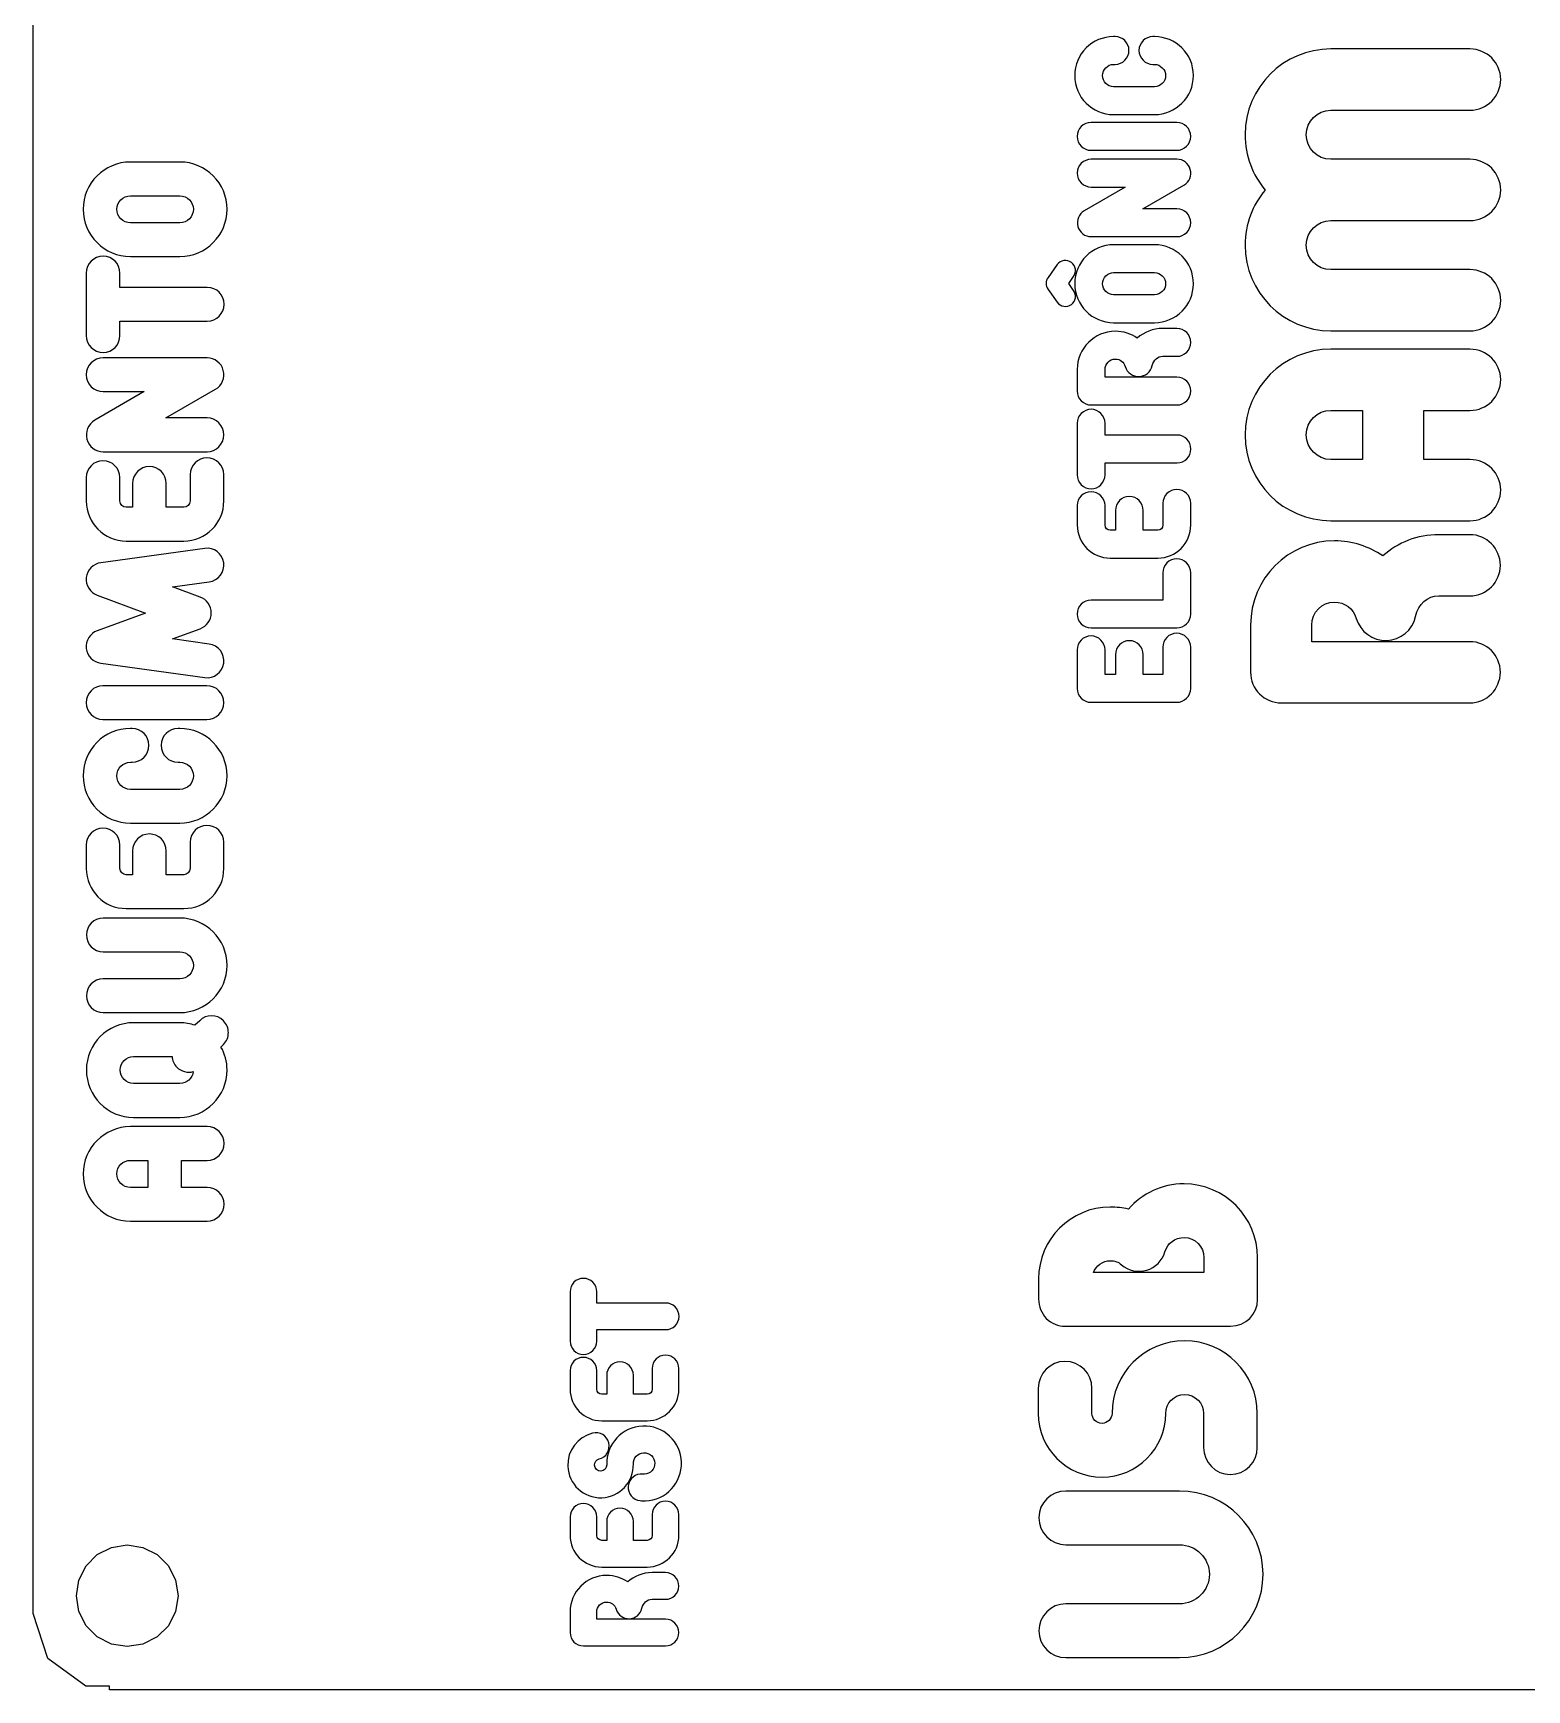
# Model space of a CAD drawing. Extents: x 0 to 215, y 0 to 110.
# Drawn here: x 0.1 to 58.9, y 3.2 to 68.3 of the extents above; entities that cross this region are included whole.
import ezdxf

# ---------------------------------------------------------------- set-up
doc = ezdxf.new("R2010")
doc.units = 0
doc.layers.get('0').update_dxf_attribs({"linetype": 'CONTINUOUS'})

msp = doc.modelspace()

# ---------------------------------------------------------------- linework, layer by layer
at = {"color": 7}
for points in [[(0.141111, 6.187426), (0.141111, 104.18743)], [(42.690186, 68.208488), (42.637507, 68.208488)], [(44.241331, 68.208488), (44.182795, 68.208488)], [(42.637507, 67.113904), (42.690186, 67.113904)], [(44.182795, 67.113904), (44.241331, 67.113904)], [(56.648415, 67.721003), (51.176829, 67.721003)], [(44.241331, 66.235899), (42.637507, 66.235899)], [(51.176829, 65.313506), (56.648415, 65.313506)], [(45.119335, 64.830542), (45.119335, 64.830542), (41.74779, 64.830542), (41.74779, 64.830542)], [(42.637507, 65.14132), (44.241331, 65.14132)], [(5.91099, 63.275264), (3.967161, 63.275264)], [(41.74779, 63.73596), (45.119335, 63.73596), (45.119335, 63.73596)], [(45.125188, 63.384303), (41.753646, 63.384303)], [(56.648415, 63.382358), (51.176829, 63.382358)], [(3.967161, 61.948636), (5.91099, 61.948636)], [(41.753646, 62.289718), (43.088216, 62.289718), (41.478536, 61.359031)], [(45.125188, 61.435127), (43.790619, 61.435127), (45.400299, 62.365814)], [(5.91099, 60.884494), (3.967161, 60.884494)], [(51.176829, 60.974859), (56.648415, 60.974859)], [(41.753646, 60.340545), (45.125188, 60.340545)], [(44.241331, 60.022907), (42.637507, 60.022907)], [(3.967161, 59.557866), (5.91099, 59.557866)], [(2.229065, 58.90652), (2.229065, 56.451904)], [(6.989321, 58.346075), (3.555693, 58.346075), (3.555693, 58.90652)], [(40.419076, 59.238557), (40.05617, 58.735166)], [(41.062947, 58.225921), (40.869785, 58.501029), (41.062947, 58.770286)], [(42.637507, 58.928327), (44.241331, 58.928327)], [(56.648415, 59.043708), (51.176829, 59.043708)], [(40.05617, 58.266897), (40.419076, 57.763506)], [(44.241331, 58.050317), (42.637507, 58.050317)], [(3.555693, 56.451904), (3.555693, 57.019444), (6.989321, 57.019444)], [(42.637507, 56.955738), (44.241331, 56.955738)], [(45.125188, 56.729836), (44.56912, 56.729836)], [(51.176829, 56.636209), (56.648415, 56.636209)], [(6.982226, 55.571661), (2.895925, 55.571661)], [(44.56912, 55.635251), (45.125188, 55.635251)], [(56.648415, 55.914242), (51.176829, 55.914242)], [(41.203428, 55.114303), (41.203428, 54.271418)], [(45.125188, 54.815785), (42.298008, 54.815785), (42.298008, 55.114303)], [(2.895925, 54.24503), (4.513419, 54.24503), (2.562493, 53.117042)], [(6.982226, 53.209266), (5.364731, 53.209266), (7.315657, 54.337258)], [(41.753646, 53.7212), (45.125188, 53.7212)], [(51.176829, 53.506743), (52.425637, 53.506743), (52.425637, 51.575595)], [(56.648415, 51.575595), (54.833136, 51.575595), (54.833136, 53.506743), (56.648415, 53.506743)], [(41.203428, 53.000046), (41.203428, 50.97478)], [(45.131045, 52.537631), (42.298008, 52.537631), (42.298008, 53.000046)], [(2.895925, 51.882638), (6.982226, 51.882638)], [(52.425637, 51.575595), (51.176829, 51.575595)], [(2.229065, 50.866494), (2.229065, 49.94424)], [(3.555693, 49.94424), (3.555693, 50.866494)], [(6.315363, 50.980004), (6.315363, 49.94424)], [(7.641994, 49.94424), (7.641994, 50.980004)], [(42.298008, 50.97478), (42.298008, 51.443049), (45.131045, 51.443049)], [(4.052291, 50.632383), (4.052291, 49.695941), (3.803992, 49.695941)], [(6.067064, 49.695941), (5.378922, 49.695941), (5.378922, 50.632383)], [(41.203428, 49.761758), (41.203428, 49.000819)], [(42.298008, 49.000819), (42.298008, 49.761758)], [(42.707746, 49.568597), (42.707746, 48.795951), (42.502876, 48.795951)], [(44.370106, 48.795951), (43.802328, 48.795951), (43.802328, 49.568597)], [(44.574974, 49.855414), (44.574974, 49.000819)], [(45.669556, 49.000819), (45.669556, 49.855414)], [(51.176829, 49.168095), (56.648415, 49.168095)], [(3.803992, 48.36931), (6.067064, 48.36931)], [(56.648415, 48.619732), (55.425354, 48.619732)], [(6.889999, 48.078113), (2.8037, 47.517668)], [(42.502876, 47.701369), (44.370106, 47.701369)], [(44.574974, 47.118318), (44.574974, 46.047152), (41.74779, 46.047152)], [(45.669556, 45.496932), (45.669556, 47.118318)], [(6.712645, 46.16266), (5.620126, 46.567034), (7.067356, 46.765673)], [(2.661813, 46.240697), (4.555984, 45.538365), (2.661813, 44.843127)], [(55.425354, 46.212232), (56.648415, 46.212232)], [(48.02262, 45.066418), (48.02262, 43.212515)], [(56.648415, 44.409826), (50.430117, 44.409826), (50.430117, 45.066418)], [(7.067356, 44.318151), (5.620126, 44.516791), (6.712645, 44.921164)], [(41.74779, 44.95257), (45.119335, 44.95257)], [(41.203428, 44.092125), (41.203428, 42.576098)], [(42.707746, 43.898961), (42.707746, 43.126316), (42.298008, 43.126316), (42.298008, 44.092125)], [(44.574974, 44.197484), (44.574974, 43.126316), (43.802328, 43.126316), (43.802328, 43.898961)], [(45.669556, 42.576098), (45.669556, 44.197484)], [(2.8037, 43.566156), (6.889999, 42.998616)], [(6.975131, 42.678708), (6.975131, 42.678708), (2.88883, 42.678708), (2.88883, 42.678708)], [(41.74779, 42.025883), (45.119335, 42.025883)], [(49.232806, 42.002329), (56.648415, 42.002329)], [(2.88883, 41.352081), (6.975131, 41.352081), (6.975131, 41.352081)], [(4.031009, 40.994815), (3.967161, 40.994815)], [(5.91099, 40.994815), (5.840047, 40.994815)], [(3.967161, 39.668188), (4.031009, 39.668188)], [(5.840047, 39.668188), (5.91099, 39.668188)], [(5.91099, 38.604046), (3.967161, 38.604046)], [(3.967161, 37.277418), (5.91099, 37.277418)], [(6.315363, 36.528197), (6.315363, 35.492433)], [(7.641994, 35.492433), (7.641994, 36.528197)], [(2.229065, 36.414687), (2.229065, 35.492433)], [(3.555693, 35.492433), (3.555693, 36.414687)], [(4.052291, 36.180578), (4.052291, 35.244134), (3.803992, 35.244134)], [(6.067064, 35.244134), (5.378922, 35.244134), (5.378922, 36.180578)], [(3.803992, 33.917503), (6.067064, 33.917503)], [(5.91099, 33.540954), (2.895925, 33.540954), (2.895925, 33.540954)], [(2.895925, 32.214326), (2.895925, 32.214326), (5.91099, 32.214326)], [(5.91099, 31.150185), (2.895925, 31.150185), (2.895925, 31.150185)], [(2.895925, 29.823557), (5.91099, 29.823557)], [(5.91099, 29.425056), (4.094858, 29.425056)], [(6.691359, 29.503093), (6.50691, 29.325737)], [(4.094858, 28.098428), (5.605936, 28.098428)], [(7.528484, 28.467329), (7.627804, 28.566649)], [(5.91099, 27.034287), (4.094858, 27.034287)], [(4.094858, 25.700564), (5.91099, 25.700564)], [(6.982226, 25.338202), (3.967161, 25.338202)], [(3.967161, 24.011574), (4.655304, 24.011574), (4.655304, 22.947432)], [(6.982226, 22.947432), (5.981935, 22.947432), (5.981935, 24.011574), (6.982226, 24.011574)], [(4.655304, 22.947432), (3.967161, 22.947432)], [(3.967161, 21.620805), (6.982226, 21.620805)], [(46.186606, 20.187691), (46.186606, 19.600669), (41.840384, 19.600669)], [(48.297629, 18.539514), (48.297629, 20.187691)], [(39.684206, 19.352314), (39.684206, 18.550803)], [(21.258598, 18.845098), (21.258598, 16.904928)], [(25.021184, 18.402122), (22.307194, 18.402122), (22.307194, 18.845098)], [(22.307194, 16.904928), (22.307194, 17.353548), (25.021184, 17.353548)], [(40.734073, 17.489636), (47.236473, 17.489636)], [(21.258598, 15.742878), (21.258598, 15.013926)], [(22.307194, 15.013926), (22.307194, 15.742878)], [(24.488462, 15.832596), (24.488462, 15.013926)], [(25.537058, 15.013926), (25.537058, 15.832596)], [(22.699709, 15.557853), (22.699709, 14.817669), (22.503424, 14.817669)], [(24.292204, 14.817669), (23.748278, 14.817669), (23.748278, 15.557853)], [(39.672915, 15.04418), (39.672915, 14.062047)], [(41.78394, 14.062047), (41.78394, 15.04418), (41.78394, 15.04418)], [(22.503424, 13.769072), (24.292204, 13.769072)], [(46.175318, 14.062047), (46.175318, 12.718669), (46.175318, 12.718669)], [(48.28634, 12.718669), (48.28634, 12.718669), (48.28634, 14.062047)], [(22.14455, 13.282944), (22.14455, 13.282944)], [(22.396885, 12.267988), (22.396885, 12.267988)], [(24.124, 11.673657), (24.124, 11.673657)], [(45.227048, 11.005919), (40.756648, 11.005919)], [(21.258598, 9.993136), (21.258598, 9.264156)], [(22.307194, 9.264156), (22.307194, 9.993136)], [(22.699709, 9.808083), (22.699709, 9.067899), (22.503424, 9.067899)], [(24.292204, 9.067899), (23.748278, 9.067899), (23.748278, 9.808083)], [(24.488462, 10.082855), (24.488462, 9.264156)], [(25.537058, 9.264156), (25.537058, 10.082855)], [(2.223111, 8.063442), (2.665111, 8.50543)], [(2.665111, 8.50543), (3.223111, 8.78943)], [(3.223111, 8.78943), (3.841111, 8.887418)], [(3.841111, 8.887418), (4.459111, 8.78943)], [(4.459111, 8.78943), (5.017111, 8.50543)], [(5.017111, 8.50543), (5.459111, 8.063442)], [(40.756648, 8.894897), (45.227048, 8.894897)], [(1.939111, 7.505432), (2.223111, 8.063442)], [(5.459111, 8.063442), (5.743111, 7.505432)], [(22.503424, 8.01933), (24.292204, 8.01933)], [(1.841111, 6.887422), (1.939111, 7.505432)], [(5.743111, 7.505432), (5.841111, 6.887422)], [(25.01554, 7.797306), (24.482874, 7.797306)], [(1.939111, 6.26944), (1.841111, 6.887422)], [(5.841111, 6.887422), (5.743111, 6.26944)], [(24.482874, 6.748709), (25.01554, 6.748709)], [(45.227048, 6.569385), (40.756648, 6.569385)], [(0.714111, 4.42444), (0.141111, 6.187426)], [(2.223111, 5.71143), (1.939111, 6.26944)], [(5.743111, 6.26944), (5.459111, 5.71143)], [(21.258598, 6.249656), (21.258598, 5.44219)], [(25.01554, 5.96368), (22.307194, 5.96368), (22.307194, 6.249656)], [(2.665111, 5.269442), (2.223111, 5.71143)], [(3.223111, 4.985441), (2.665111, 5.269442)], [(5.017111, 5.269442), (4.459111, 4.985441)], [(5.459111, 5.71143), (5.017111, 5.269442)], [(3.841111, 4.887426), (3.223111, 4.985441)], [(4.459111, 4.985441), (3.841111, 4.887426)], [(21.785676, 4.915083), (25.01554, 4.915083)], [(2.214111, 3.334441), (0.714111, 4.42444)], [(40.756648, 4.458363), (45.227048, 4.458363)], [(3.141111, 3.334441), (2.214111, 3.334441)], [(3.141111, 3.187432), (3.141111, 3.334441)], [(100.141111, 3.187432), (3.141111, 3.187432)]]:
    msp.add_lwpolyline(points, dxfattribs=at)
for points in [[(42.637507, 68.208488), (41.788766, 68.208488), (41.10392, 67.523639), (41.10392, 66.674901)], [(43.240404, 67.664121), (43.240404, 67.962645), (42.99456, 68.208488), (42.690186, 68.208488)], [(44.182795, 68.208488), (43.878421, 68.208488), (43.632577, 67.962645), (43.632577, 67.664121)], [(45.774915, 66.674901), (45.774915, 67.523639), (45.084213, 68.208488), (44.241331, 68.208488)], [(42.198502, 66.674901), (42.198502, 66.914892), (42.391663, 67.113904), (42.637507, 67.113904)], [(42.690186, 67.113904), (42.99456, 67.113904), (43.240404, 67.359747), (43.240404, 67.664121)], [(43.632577, 67.664121), (43.632577, 67.359747), (43.878421, 67.113904), (44.182795, 67.113904)], [(44.241331, 67.113904), (44.481318, 67.113904), (44.680336, 66.914892), (44.680336, 66.674901)], [(51.176829, 67.721003), (49.322925, 67.721003), (47.803754, 66.214707), (47.803754, 64.347931)], [(57.858601, 66.523692), (57.858601, 67.180282), (57.31788, 67.721003), (56.648415, 67.721003)], [(41.10392, 66.674901), (41.10392, 65.832019), (41.788766, 65.14132), (42.637507, 65.14132)], [(42.637507, 66.235899), (42.391663, 66.235899), (42.198502, 66.434914), (42.198502, 66.674901)], [(44.241331, 65.14132), (45.084213, 65.14132), (45.774915, 65.832019), (45.774915, 66.674901)], [(44.680336, 66.674901), (44.680336, 66.434914), (44.481318, 66.235899), (44.241331, 66.235899)], [(56.648415, 65.313506), (57.31788, 65.313506), (57.858601, 65.85423), (57.858601, 66.523692)], [(50.211253, 64.347931), (50.211253, 64.875777), (50.648983, 65.313506), (51.176829, 65.313506)], [(41.74779, 64.830542), (41.449272, 64.830542), (41.203428, 64.584699), (41.203428, 64.280322)], [(45.669556, 64.280322), (45.669556, 64.584699), (45.423712, 64.830542), (45.119335, 64.830542)], [(41.203428, 64.280322), (41.203428, 63.975951), (41.449272, 63.73596), (41.74779, 63.73596)], [(45.119335, 63.73596), (45.423712, 63.73596), (45.669556, 63.975951), (45.669556, 64.280322)], [(47.803754, 64.347931), (47.803754, 63.523978), (48.099864, 62.764388), (48.60196, 62.172173)], [(51.176829, 63.382358), (50.648983, 63.382358), (50.211253, 63.820085), (50.211253, 64.347931)], [(3.967161, 63.275264), (2.945587, 63.275264), (2.10846, 62.445234), (2.10846, 61.416565)], [(7.769691, 61.416565), (7.769691, 62.445234), (6.939658, 63.275264), (5.91099, 63.275264)], [(41.753646, 63.384303), (41.449272, 63.384303), (41.203428, 63.138459), (41.203428, 62.839936)], [(45.651996, 62.980418), (45.587604, 63.220405), (45.371032, 63.384303), (45.125188, 63.384303)], [(57.858601, 62.172173), (57.858601, 62.841635), (57.31788, 63.382358), (56.648415, 63.382358)], [(41.203428, 62.839936), (41.203428, 62.535562), (41.449272, 62.289718), (41.753646, 62.289718)], [(45.400299, 62.365814), (45.61102, 62.488733), (45.716382, 62.74043), (45.651996, 62.980418)], [(3.435091, 61.416565), (3.435091, 61.707429), (3.676295, 61.948636), (3.967161, 61.948636)], [(5.91099, 61.948636), (6.201856, 61.948636), (6.44306, 61.707429), (6.44306, 61.416565)], [(48.60196, 62.172173), (48.099864, 61.592827), (47.803754, 60.833243), (47.803754, 60.009284)], [(56.648415, 60.974859), (57.31788, 60.974859), (57.858601, 61.51558), (57.858601, 62.172173)], [(2.10846, 61.416565), (2.10846, 60.394991), (2.945587, 59.557866), (3.967161, 59.557866)], [(3.967161, 60.884494), (3.676295, 60.884494), (3.435091, 61.125701), (3.435091, 61.416565)], [(5.91099, 59.557866), (6.939658, 59.557866), (7.769691, 60.394991), (7.769691, 61.416565)], [(6.44306, 61.416565), (6.44306, 61.125701), (6.201856, 60.884494), (5.91099, 60.884494)], [(41.478536, 61.359031), (41.267815, 61.236112), (41.162455, 60.984415), (41.226842, 60.744427)], [(45.669556, 60.884909), (45.669556, 61.189286), (45.423712, 61.435127), (45.125188, 61.435127)], [(41.226842, 60.744427), (41.291231, 60.504443), (41.507805, 60.340545), (41.753646, 60.340545)], [(45.125188, 60.340545), (45.423712, 60.340545), (45.669556, 60.586386), (45.669556, 60.884909)], [(50.211253, 60.009284), (50.211253, 60.537132), (50.648983, 60.974859), (51.176829, 60.974859)], [(42.637507, 60.022907), (41.794622, 60.022907), (41.10392, 59.338063), (41.10392, 58.489322)], [(45.774915, 58.489322), (45.774915, 59.338063), (45.090069, 60.022907), (44.241331, 60.022907)], [(47.803754, 60.009284), (47.803754, 58.142511), (49.322925, 56.636209), (51.176829, 56.636209)], [(51.176829, 59.043708), (50.648983, 59.043708), (50.211253, 59.468563), (50.211253, 60.009284)], [(2.895925, 59.573383), (2.527024, 59.573383), (2.229065, 59.275424), (2.229065, 58.90652)], [(3.555693, 58.90652), (3.555693, 59.275424), (3.257734, 59.573383), (2.895925, 59.573383)], [(40.97515, 59.326359), (40.793693, 59.455129), (40.547849, 59.414156), (40.419076, 59.238557)], [(41.062947, 58.770286), (41.191722, 58.951741), (41.150749, 59.197581), (40.97515, 59.326359)], [(40.05617, 58.735166), (39.956661, 58.594684), (39.956661, 58.407379), (40.05617, 58.266897)], [(42.198502, 58.489322), (42.198502, 58.729313), (42.397516, 58.928327), (42.637507, 58.928327)], [(44.241331, 58.928327), (44.481318, 58.928327), (44.680336, 58.729313), (44.680336, 58.489322)], [(57.858601, 57.833522), (57.858601, 58.502987), (57.31788, 59.043708), (56.648415, 59.043708)], [(7.649086, 57.679212), (7.649086, 58.048113), (7.358222, 58.346075), (6.989321, 58.346075)], [(40.97515, 57.669851), (41.150749, 57.798626), (41.191722, 58.050323), (41.062947, 58.225921)], [(41.10392, 58.489322), (41.10392, 57.64644), (41.794622, 56.955738), (42.637507, 56.955738)], [(42.637507, 58.050317), (42.397516, 58.050317), (42.198502, 58.249337), (42.198502, 58.489322)], [(44.241331, 56.955738), (45.090069, 56.955738), (45.774915, 57.64644), (45.774915, 58.489322)], [(44.680336, 58.489322), (44.680336, 58.249337), (44.481318, 58.050317), (44.241331, 58.050317)], [(6.989321, 57.019444), (7.358222, 57.019444), (7.649086, 57.317406), (7.649086, 57.679212)], [(40.419076, 57.763506), (40.547849, 57.582048), (40.793693, 57.546931), (40.97515, 57.669851)], [(56.648415, 56.636209), (57.31788, 56.636209), (57.858601, 57.176935), (57.858601, 57.833522)], [(44.56912, 56.729836), (44.182795, 56.729836), (43.837445, 56.589354), (43.568191, 56.349364)], [(45.669556, 56.179618), (45.669556, 56.483992), (45.423712, 56.729836), (45.125188, 56.729836)], [(2.229065, 56.451904), (2.229065, 56.083002), (2.527024, 55.785041), (2.895925, 55.785041)], [(2.895925, 55.785041), (3.257734, 55.785041), (3.555693, 56.083002), (3.555693, 56.451904)], [(42.701893, 56.618624), (41.876568, 56.618624), (41.203428, 55.945484), (41.203428, 55.114303)], [(43.568191, 56.349364), (43.32235, 56.519115), (43.023827, 56.618624), (42.701893, 56.618624)], [(45.125188, 55.635251), (45.423712, 55.635251), (45.669556, 55.881095), (45.669556, 56.179618)], [(2.895925, 55.571661), (2.527024, 55.571661), (2.229065, 55.273699), (2.229065, 54.911893)], [(7.620709, 55.082155), (7.542674, 55.373019), (7.280185, 55.571661), (6.982226, 55.571661)], [(42.298008, 55.114303), (42.298008, 55.342587), (42.479465, 55.524039), (42.701893, 55.524039)], [(42.701893, 55.524039), (42.889201, 55.524039), (43.041389, 55.406973), (43.094069, 55.231374)], [(44.153528, 55.266494), (44.206208, 55.494775), (44.364252, 55.635251), (44.56912, 55.635251)], [(51.176829, 55.914242), (49.322925, 55.914242), (47.803754, 54.407946), (47.803754, 52.54117)], [(57.858601, 54.716931), (57.858601, 55.373521), (57.31788, 55.914242), (56.648415, 55.914242)], [(2.229065, 54.911893), (2.229065, 54.542992), (2.527024, 54.24503), (2.895925, 54.24503)], [(7.315657, 54.337258), (7.571049, 54.486237), (7.698746, 54.791291), (7.620709, 55.082155)], [(43.094069, 55.231374), (43.164308, 54.991384), (43.386739, 54.833342), (43.63843, 54.839195)], [(43.63843, 54.839195), (43.884274, 54.845066), (44.100852, 55.020653), (44.153528, 55.266494)], [(45.669556, 54.271418), (45.669556, 54.575795), (45.423712, 54.815785), (45.125188, 54.815785)], [(41.203428, 54.271418), (41.203428, 53.967044), (41.449272, 53.7212), (41.753646, 53.7212)], [(45.125188, 53.7212), (45.423712, 53.7212), (45.669556, 53.967044), (45.669556, 54.271418)], [(56.648415, 53.506743), (57.31788, 53.506743), (57.858601, 54.047466), (57.858601, 54.716931)], [(41.753646, 53.550264), (41.449272, 53.550264), (41.203428, 53.304423), (41.203428, 53.000046)], [(42.298008, 53.000046), (42.298008, 53.304423), (42.052167, 53.550264), (41.753646, 53.550264)], [(50.211253, 52.54117), (50.211253, 53.081891), (50.648983, 53.506743), (51.176829, 53.506743)], [(2.562493, 53.117042), (2.307102, 52.968062), (2.179405, 52.663008), (2.257439, 52.372144)], [(7.641994, 52.542406), (7.641994, 52.911307), (7.344032, 53.209266), (6.982226, 53.209266)], [(2.257439, 52.372144), (2.335477, 52.081278), (2.597966, 51.882638), (2.895925, 51.882638)], [(6.982226, 51.882638), (7.344032, 51.882638), (7.641994, 52.180597), (7.641994, 52.542406)], [(45.675406, 51.987416), (45.675406, 52.291787), (45.435421, 52.537631), (45.131045, 52.537631)], [(47.803754, 52.54117), (47.803754, 50.687269), (49.322925, 49.168095), (51.176829, 49.168095)], [(51.176829, 51.575595), (50.648983, 51.575595), (50.211253, 52.013324), (50.211253, 52.54117)], [(2.88883, 51.526262), (2.527024, 51.526262), (2.229065, 51.228303), (2.229065, 50.866494)], [(3.555693, 50.866494), (3.555693, 51.228303), (3.257734, 51.526262), (2.88883, 51.526262)], [(6.975131, 51.639769), (6.613325, 51.639769), (6.315363, 51.34181), (6.315363, 50.980004)], [(7.641994, 50.980004), (7.641994, 51.34181), (7.344032, 51.639769), (6.975131, 51.639769)], [(45.131045, 51.443049), (45.435421, 51.443049), (45.675406, 51.688893), (45.675406, 51.987416)], [(57.858601, 50.378284), (57.858601, 51.034871), (57.31788, 51.575595), (56.648415, 51.575595)], [(4.712059, 51.299245), (4.35025, 51.299245), (4.052291, 51.001287), (4.052291, 50.632383)], [(5.378922, 50.632383), (5.378922, 51.001287), (5.08096, 51.299245), (4.712059, 51.299245)], [(41.203428, 50.97478), (41.203428, 50.670406), (41.449272, 50.424563), (41.753646, 50.424563)], [(41.753646, 50.424563), (42.052167, 50.424563), (42.298008, 50.670406), (42.298008, 50.97478)], [(41.74779, 50.30612), (41.449272, 50.30612), (41.203428, 50.060281), (41.203428, 49.761758)], [(42.298008, 49.761758), (42.298008, 50.060281), (42.052167, 50.30612), (41.74779, 50.30612)], [(45.119335, 50.399775), (44.820817, 50.399775), (44.574974, 50.153937), (44.574974, 49.855414)], [(45.669556, 49.855414), (45.669556, 50.153937), (45.423712, 50.399775), (45.119335, 50.399775)], [(56.648415, 49.168095), (57.31788, 49.168095), (57.858601, 49.708819), (57.858601, 50.378284)], [(2.229065, 49.94424), (2.229065, 49.071646), (2.931397, 48.36931), (3.803992, 48.36931)], [(3.803992, 49.695941), (3.6692, 49.695941), (3.555693, 49.802353), (3.555693, 49.94424)], [(6.315363, 49.94424), (6.315363, 49.802353), (6.201856, 49.695941), (6.067064, 49.695941)], [(6.067064, 48.36931), (6.932563, 48.36931), (7.641994, 49.071646), (7.641994, 49.94424)], [(43.252111, 50.118814), (42.953587, 50.118814), (42.707746, 49.872973), (42.707746, 49.568597)], [(43.802328, 49.568597), (43.802328, 49.872973), (43.556487, 50.118814), (43.252111, 50.118814)], [(41.203428, 49.000819), (41.203428, 48.280856), (41.782913, 47.701369), (42.502876, 47.701369)], [(42.502876, 48.795951), (42.391663, 48.795951), (42.298008, 48.883753), (42.298008, 49.000819)], [(44.574974, 49.000819), (44.574974, 48.883753), (44.481318, 48.795951), (44.370106, 48.795951)], [(44.370106, 47.701369), (45.084213, 47.701369), (45.669556, 48.280856), (45.669556, 49.000819)], [(51.318445, 48.375118), (49.503169, 48.375118), (48.02262, 46.894569), (48.02262, 45.066418)], [(53.223846, 47.782901), (52.683125, 48.156255), (52.026535, 48.375118), (51.318445, 48.375118)], [(55.425354, 48.619732), (54.575651, 48.619732), (53.816061, 48.310746), (53.223846, 47.782901)], [(57.845729, 47.409543), (57.845729, 48.079008), (57.305008, 48.619732), (56.648415, 48.619732)], [(7.634899, 47.517668), (7.585239, 47.879474), (7.251808, 48.134868), (6.889999, 48.078113)], [(45.119335, 47.668538), (44.814964, 47.668538), (44.574974, 47.422695), (44.574974, 47.118318)], [(45.669556, 47.118318), (45.669556, 47.422695), (45.423712, 47.668538), (45.119335, 47.668538)], [(2.229065, 46.928842), (2.200687, 46.630884), (2.378044, 46.340017), (2.661813, 46.240697)], [(2.8037, 47.517668), (2.498646, 47.4751), (2.264534, 47.233896), (2.229065, 46.928842)], [(7.067356, 46.765673), (7.429164, 46.815333), (7.684559, 47.148764), (7.634899, 47.517668)], [(56.648415, 46.212232), (57.305008, 46.212232), (57.845729, 46.752956), (57.845729, 47.409543)], [(7.145393, 45.538365), (7.145393, 45.822136), (6.975131, 46.070435), (6.712645, 46.16266)], [(41.74779, 46.047152), (41.449272, 46.047152), (41.203428, 45.801308), (41.203428, 45.496932)], [(50.430117, 45.066418), (50.430117, 45.568514), (50.829221, 45.967619), (51.318445, 45.967619)], [(51.318445, 45.967619), (51.730425, 45.967619), (52.065154, 45.710134), (52.181026, 45.323904)], [(54.511279, 45.401151), (54.627145, 45.903247), (54.974755, 46.212232), (55.425354, 46.212232)], [(6.712645, 44.921164), (6.975131, 45.013389), (7.145393, 45.261688), (7.145393, 45.538365)], [(41.203428, 45.496932), (41.203428, 45.198414), (41.449272, 44.95257), (41.74779, 44.95257)], [(45.119335, 44.95257), (45.423712, 44.95257), (45.669556, 45.198414), (45.669556, 45.496932)], [(52.181026, 45.323904), (52.335517, 44.796058), (52.824744, 44.448451), (53.378337, 44.461323)], [(53.378337, 44.461323), (53.919058, 44.474192), (54.39541, 44.86043), (54.511279, 45.401151)], [(2.661813, 44.843127), (2.378044, 44.736712), (2.200687, 44.452941), (2.229065, 44.147887)], [(7.634899, 43.566156), (7.684559, 43.927965), (7.429164, 44.268492), (7.067356, 44.318151)], [(41.74779, 44.63649), (41.449272, 44.63649), (41.203428, 44.390646), (41.203428, 44.092125)], [(42.298008, 44.092125), (42.298008, 44.390646), (42.052167, 44.63649), (41.74779, 44.63649)], [(43.252111, 44.449182), (42.947734, 44.449182), (42.707746, 44.203338), (42.707746, 43.898961)], [(43.802328, 43.898961), (43.802328, 44.203338), (43.556487, 44.449182), (43.252111, 44.449182)], [(45.119335, 44.741849), (44.814964, 44.741849), (44.574974, 44.496008), (44.574974, 44.197484)], [(45.669556, 44.197484), (45.669556, 44.496008), (45.423712, 44.741849), (45.119335, 44.741849)], [(57.845729, 43.212515), (57.845729, 43.88198), (57.305008, 44.409826), (56.648415, 44.409826)], [(2.229065, 44.147887), (2.264534, 43.849928), (2.498646, 43.608724), (2.8037, 43.566156)], [(6.889999, 42.998616), (7.251808, 42.948956), (7.585239, 43.20435), (7.634899, 43.566156)], [(48.02262, 43.212515), (48.02262, 42.54305), (48.563341, 42.002329), (49.232806, 42.002329)], [(56.648415, 42.002329), (57.305008, 42.002329), (57.845729, 42.54305), (57.845729, 43.212515)], [(2.88883, 42.678708), (2.527024, 42.678708), (2.229065, 42.380749), (2.229065, 42.011846)], [(7.641994, 42.011846), (7.641994, 42.380749), (7.344032, 42.678708), (6.975131, 42.678708)], [(41.203428, 42.576098), (41.203428, 42.271727), (41.449272, 42.025883), (41.74779, 42.025883)], [(45.119335, 42.025883), (45.423712, 42.025883), (45.669556, 42.271727), (45.669556, 42.576098)], [(2.229065, 42.011846), (2.229065, 41.642944), (2.527024, 41.352081), (2.88883, 41.352081)], [(6.975131, 41.352081), (7.344032, 41.352081), (7.641994, 41.642944), (7.641994, 42.011846)], [(3.967161, 40.994815), (2.938492, 40.994815), (2.10846, 40.164786), (2.10846, 39.136117)], [(4.697871, 40.33505), (4.697871, 40.696856), (4.39991, 40.994815), (4.031009, 40.994815)], [(5.840047, 40.994815), (5.471146, 40.994815), (5.173187, 40.696856), (5.173187, 40.33505)], [(7.769691, 39.136117), (7.769691, 40.164786), (6.932563, 40.994815), (5.91099, 40.994815)], [(4.031009, 39.668188), (4.39991, 39.668188), (4.697871, 39.966146), (4.697871, 40.33505)], [(5.173187, 40.33505), (5.173187, 39.966146), (5.471146, 39.668188), (5.840047, 39.668188)], [(2.10846, 39.136117), (2.10846, 38.114543), (2.938492, 37.277418), (3.967161, 37.277418)], [(3.435091, 39.136117), (3.435091, 39.426983), (3.669202, 39.668188), (3.967161, 39.668188)], [(3.967161, 38.604046), (3.669202, 38.604046), (3.435091, 38.845253), (3.435091, 39.136117)], [(5.91099, 39.668188), (6.201856, 39.668188), (6.44306, 39.426983), (6.44306, 39.136117)], [(5.91099, 37.277418), (6.932563, 37.277418), (7.769691, 38.114543), (7.769691, 39.136117)], [(6.44306, 39.136117), (6.44306, 38.845253), (6.201856, 38.604046), (5.91099, 38.604046)], [(6.975131, 37.187965), (6.613325, 37.187965), (6.315363, 36.890003), (6.315363, 36.528197)], [(7.641994, 36.528197), (7.641994, 36.890003), (7.344032, 37.187965), (6.975131, 37.187965)], [(2.88883, 37.074455), (2.527024, 37.074455), (2.229065, 36.776496), (2.229065, 36.414687)], [(3.555693, 36.414687), (3.555693, 36.776496), (3.257734, 37.074455), (2.88883, 37.074455)], [(4.712059, 36.847439), (4.35025, 36.847439), (4.052291, 36.54948), (4.052291, 36.180578)], [(5.378922, 36.180578), (5.378922, 36.54948), (5.08096, 36.847439), (4.712059, 36.847439)], [(2.229065, 35.492433), (2.229065, 34.619839), (2.931397, 33.917503), (3.803992, 33.917503)], [(3.803992, 35.244134), (3.6692, 35.244134), (3.555693, 35.350549), (3.555693, 35.492433)], [(6.315363, 35.492433), (6.315363, 35.350549), (6.201856, 35.244134), (6.067064, 35.244134)], [(6.067064, 33.917503), (6.932563, 33.917503), (7.641994, 34.619839), (7.641994, 35.492433)], [(2.895925, 33.540954), (2.527024, 33.540954), (2.236157, 33.242995), (2.236157, 32.881186)], [(7.769691, 31.682255), (7.769691, 32.703829), (6.932563, 33.540954), (5.91099, 33.540954)], [(2.236157, 32.881186), (2.236157, 32.512285), (2.527024, 32.214326), (2.895925, 32.214326)], [(5.91099, 32.214326), (6.201856, 32.214326), (6.44306, 31.973119), (6.44306, 31.682255)], [(5.91099, 29.823557), (6.932563, 29.823557), (7.769691, 30.653586), (7.769691, 31.682255)], [(6.44306, 31.682255), (6.44306, 31.391389), (6.201856, 31.150185), (5.91099, 31.150185)], [(2.895925, 31.150185), (2.527024, 31.150185), (2.236157, 30.852226), (2.236157, 30.483322)], [(2.236157, 30.483322), (2.236157, 30.121516), (2.527024, 29.823557), (2.895925, 29.823557)], [(4.094858, 29.425056), (3.06619, 29.425056), (2.236157, 28.587931), (2.236157, 27.566358)], [(6.50691, 29.325737), (6.322458, 29.389586), (6.116724, 29.425056), (5.91099, 29.425056)], [(7.627804, 29.503093), (7.365317, 29.765583), (6.946754, 29.765583), (6.691359, 29.503093)], [(7.819351, 29.034873), (7.819351, 29.205134), (7.755501, 29.375396), (7.627804, 29.503093)], [(7.627804, 28.566649), (7.755501, 28.694346), (7.819351, 28.864611), (7.819351, 29.034873)], [(3.562788, 27.566358), (3.562788, 27.857224), (3.803992, 28.098428), (4.094858, 28.098428)], [(5.605936, 28.098428), (5.613019, 27.942354), (5.676881, 27.793374), (5.797483, 27.672772)], [(7.769691, 27.566358), (7.769691, 27.892694), (7.684559, 28.204843), (7.528484, 28.467329)], [(2.236157, 27.566358), (2.236157, 26.537689), (3.06619, 25.700564), (4.094858, 25.700564)], [(4.094858, 27.034287), (3.803992, 27.034287), (3.562788, 27.268399), (3.562788, 27.566358)], [(5.797483, 27.672772), (5.967744, 27.50251), (6.216044, 27.445756), (6.435968, 27.50251)], [(5.91099, 25.700564), (6.932563, 25.700564), (7.769691, 26.537689), (7.769691, 27.566358)], [(6.435968, 27.50251), (6.407591, 27.240021), (6.180574, 27.034287), (5.91099, 27.034287)], [(3.967161, 25.338202), (2.945587, 25.338202), (2.10846, 24.508172), (2.10846, 23.479503)], [(7.649086, 24.678434), (7.649086, 25.040243), (7.351127, 25.338202), (6.982226, 25.338202)], [(6.982226, 24.011574), (7.351127, 24.011574), (7.649086, 24.309533), (7.649086, 24.678434)], [(2.10846, 23.479503), (2.10846, 22.457929), (2.945587, 21.620805), (3.967161, 21.620805)], [(3.435091, 23.479503), (3.435091, 23.777462), (3.676295, 24.011574), (3.967161, 24.011574)], [(3.967161, 22.947432), (3.676295, 22.947432), (3.435091, 23.188639), (3.435091, 23.479503)], [(7.649086, 22.287665), (7.649086, 22.649474), (7.351127, 22.947432), (6.982226, 22.947432)], [(45.407673, 23.08893), (44.538429, 23.08893), (43.748206, 22.705108), (43.217629, 22.095514)], [(48.297629, 20.187691), (48.297629, 21.779425), (46.999406, 23.08893), (45.407673, 23.08893)], [(6.982226, 21.620805), (7.351127, 21.620805), (7.649086, 21.918763), (7.649086, 22.287665)], [(42.506429, 22.174536), (40.948562, 22.174536), (39.684206, 20.91018), (39.684206, 19.352314)], [(43.217629, 22.095514), (42.980562, 22.151958), (42.754784, 22.174536), (42.506429, 22.174536)], [(44.651318, 20.413469), (44.752918, 20.752136), (45.046429, 20.977914), (45.407673, 20.977914)], [(45.407673, 20.977914), (45.836651, 20.977914), (46.186606, 20.616669), (46.186606, 20.187691)], [(43.940118, 19.69098), (44.278784, 19.79258), (44.549718, 20.063514), (44.651318, 20.413469)], [(41.840384, 19.600669), (41.941984, 19.871603), (42.201629, 20.063514), (42.506429, 20.063514)], [(42.506429, 20.063514), (42.675762, 20.063514), (42.822518, 20.018358), (42.946695, 19.905469)], [(42.946695, 19.905469), (43.217629, 19.668403), (43.590162, 19.58938), (43.940118, 19.69098)], [(21.785676, 19.372205), (21.494112, 19.372205), (21.258598, 19.13669), (21.258598, 18.845098)], [(22.307194, 18.845098), (22.307194, 19.13669), (22.07168, 19.372205), (21.785676, 19.372205)], [(25.542675, 17.87501), (25.542675, 18.166608), (25.312748, 18.402122), (25.021184, 18.402122)], [(39.684206, 18.550803), (39.684206, 18.26858), (39.797095, 17.997647), (39.989006, 17.794436)], [(47.236473, 17.489636), (47.823495, 17.489636), (48.297629, 17.963769), (48.297629, 18.539514)], [(25.021184, 17.353548), (25.312748, 17.353548), (25.542675, 17.589034), (25.542675, 17.87501)], [(39.989006, 17.794436), (40.192206, 17.602525), (40.451851, 17.489636), (40.734073, 17.489636)], [(21.258598, 16.904928), (21.258598, 16.613364), (21.494112, 16.377849), (21.785676, 16.377849)], [(21.785676, 16.377849), (22.07168, 16.377849), (22.307194, 16.613364), (22.307194, 16.904928)], [(25.009952, 16.354086), (24.723976, 16.354086), (24.488462, 16.1186), (24.488462, 15.832596)], [(25.537058, 15.832596), (25.537058, 16.1186), (25.301544, 16.354086), (25.009952, 16.354086)], [(45.430251, 16.918136), (43.849806, 16.918136), (42.574162, 15.631202), (42.574162, 14.062047)], [(48.28634, 14.062047), (48.28634, 15.631202), (46.999406, 16.918136), (45.430251, 16.918136)], [(21.780088, 16.264368), (21.494112, 16.264368), (21.258598, 16.028882), (21.258598, 15.742878)], [(22.307194, 15.742878), (22.307194, 16.028882), (22.07168, 16.264368), (21.780088, 16.264368)], [(23.221171, 16.084931), (22.935195, 16.084931), (22.699709, 15.849445), (22.699709, 15.557853)], [(23.748278, 15.557853), (23.748278, 15.849445), (23.512791, 16.084931), (23.221171, 16.084931)], [(40.722784, 16.105336), (40.147051, 16.105336), (39.672918, 15.631202), (39.672918, 15.04418)], [(41.78394, 15.04418), (41.78394, 15.631202), (41.309806, 16.105336), (40.722784, 16.105336)], [(21.258598, 15.013926), (21.258598, 14.324203), (21.813757, 13.769072), (22.503424, 13.769072)], [(22.503424, 14.817669), (22.396885, 14.817669), (22.307194, 14.901771), (22.307194, 15.013926)], [(24.488462, 15.013926), (24.488462, 14.901771), (24.398772, 14.817669), (24.292204, 14.817669)], [(24.292204, 13.769072), (24.976311, 13.769072), (25.537058, 14.324203), (25.537058, 15.013926)], [(44.685181, 14.062047), (44.685181, 14.468447), (45.012559, 14.807113), (45.430248, 14.807113)], [(45.430248, 14.807113), (45.836648, 14.807113), (46.175318, 14.468447), (46.175318, 14.062047)], [(39.672915, 14.062047), (39.672915, 12.673513), (40.790515, 11.555913), (42.179048, 11.555913)], [(42.179051, 13.666936), (41.953273, 13.666936), (41.78394, 13.847558), (41.78394, 14.062047)], [(42.179048, 11.555913), (43.556293, 11.555913), (44.685181, 12.673513), (44.685181, 14.062047)], [(42.574162, 14.062047), (42.574162, 13.847558), (42.39354, 13.666936), (42.179051, 13.666936)], [(22.14455, 13.282944), (21.555806, 13.137148), (21.146471, 12.593221), (21.168908, 11.987629)], [(22.778195, 12.901634), (22.710942, 13.181993), (22.424966, 13.355842), (22.14455, 13.282944)], [(24.118356, 13.563304), (23.305302, 13.535364), (22.671656, 12.851172), (22.699709, 12.03809)], [(25.172597, 13.165173), (24.886621, 13.434328), (24.510898, 13.574508), (24.118356, 13.563304)], [(25.638009, 12.144629), (25.62672, 12.537144), (25.458544, 12.901634), (25.172597, 13.165173)], [(22.396885, 12.267988), (22.677272, 12.33527), (22.851093, 12.621274), (22.778195, 12.901634)], [(23.748278, 12.077347), (23.736989, 12.307245), (23.922126, 12.503503), (24.152025, 12.514707)], [(24.152025, 12.514707), (24.26418, 12.514707), (24.37069, 12.475478), (24.454849, 12.40258)], [(24.454849, 12.40258), (24.538951, 12.324066), (24.583796, 12.217527), (24.589413, 12.105372)], [(46.175318, 12.718669), (46.175318, 12.131647), (46.638162, 11.657513), (47.225184, 11.657513)], [(47.225184, 11.657513), (47.812204, 11.657513), (48.28634, 12.131647), (48.28634, 12.718669)], [(21.168908, 11.987629), (21.191203, 11.275469), (21.79132, 10.720338), (22.503424, 10.742775)], [(22.217448, 12.02127), (22.212086, 12.139013), (22.290346, 12.239964), (22.396885, 12.267988)], [(22.464195, 11.791371), (22.335219, 11.785727), (22.223092, 11.892294), (22.217448, 12.02127)], [(22.699709, 12.03809), (22.699709, 11.909115), (22.598758, 11.796959), (22.464195, 11.791371)], [(22.503424, 10.742775), (23.209967, 10.765353), (23.770714, 11.365188), (23.748278, 12.077347)], [(24.589413, 12.105372), (24.600702, 11.875474), (24.415564, 11.679216), (24.180078, 11.668012)], [(24.219335, 10.619415), (25.032389, 10.647355), (25.666034, 11.331547), (25.638009, 12.144629)], [(23.546432, 11.202656), (23.51821, 10.916652), (23.725869, 10.658729), (24.011817, 10.630676)], [(24.124, 11.673657), (23.83238, 11.701597), (23.574457, 11.49422), (23.546432, 11.202656)], [(24.180078, 11.668012), (24.163144, 11.668012), (24.140792, 11.668012), (24.124, 11.673657)], [(21.780088, 10.514626), (21.494112, 10.514626), (21.258598, 10.279112), (21.258598, 9.993136)], [(22.307194, 9.993136), (22.307194, 10.279112), (22.07168, 10.514626), (21.780088, 10.514626)], [(24.011817, 10.630704), (24.079127, 10.619415), (24.152025, 10.619415), (24.219335, 10.619415)], [(25.009952, 10.604345), (24.723976, 10.604345), (24.488462, 10.36883), (24.488462, 10.082855)], [(25.537058, 10.082855), (25.537058, 10.36883), (25.301544, 10.604345), (25.009952, 10.604345)], [(40.756648, 11.005919), (40.169626, 11.005919), (39.695493, 10.543074), (39.695493, 9.956052)], [(48.512115, 7.732141), (48.512115, 9.538363), (47.044531, 11.005919), (45.227048, 11.005919)], [(23.221171, 10.335189), (22.935195, 10.335189), (22.699709, 10.099675), (22.699709, 9.808083)], [(23.748278, 9.808083), (23.748278, 10.099675), (23.512791, 10.335189), (23.221171, 10.335189)], [(39.695493, 9.956052), (39.695493, 9.36903), (40.169626, 8.894897), (40.756648, 8.894897)], [(21.258598, 9.264156), (21.258598, 8.574461), (21.813757, 8.01933), (22.503424, 8.01933)], [(22.503424, 9.067899), (22.396885, 9.067899), (22.307194, 9.152029), (22.307194, 9.264156)], [(24.488462, 9.264156), (24.488462, 9.152029), (24.398772, 9.067899), (24.292204, 9.067899)], [(24.292204, 8.01933), (24.976311, 8.01933), (25.537058, 8.574461), (25.537058, 9.264156)], [(45.227048, 8.894897), (45.870515, 8.894897), (46.401093, 8.375608), (46.401093, 7.732141)], [(22.694093, 7.690767), (21.903447, 7.690767), (21.258598, 7.045918), (21.258598, 6.249656)], [(23.523996, 7.432816), (23.288481, 7.595433), (23.002505, 7.690767), (22.694093, 7.690767)], [(24.482874, 7.797306), (24.112768, 7.797306), (23.781918, 7.662714), (23.523996, 7.432816)], [(25.537058, 7.2702), (25.537058, 7.561792), (25.301544, 7.797306), (25.01554, 7.797306)], [(25.01554, 6.748709), (25.301544, 6.748709), (25.537058, 6.984224), (25.537058, 7.2702)], [(46.401093, 7.732141), (46.401093, 7.088674), (45.870515, 6.569385), (45.227048, 6.569385)], [(45.227048, 4.458363), (47.044531, 4.458363), (48.512115, 5.925919), (48.512115, 7.732141)], [(22.307194, 6.249656), (22.307194, 6.46835), (22.480987, 6.642171), (22.694093, 6.642171)], [(22.694093, 6.642171), (22.87353, 6.642171), (23.019298, 6.530044), (23.069815, 6.361811)], [(24.084743, 6.395452), (24.135204, 6.614146), (24.286588, 6.748709), (24.482874, 6.748709)], [(40.756648, 6.569385), (40.169626, 6.569385), (39.695493, 6.095252), (39.695493, 5.50823)], [(23.069815, 6.361811), (23.137069, 6.131913), (23.350147, 5.980501), (23.591277, 5.986117)], [(23.591277, 5.986117), (23.826792, 5.991761), (24.034253, 6.159937), (24.084743, 6.395452)], [(25.537058, 5.44219), (25.537058, 5.733782), (25.301544, 5.96368), (25.01554, 5.96368)], [(21.258598, 5.44219), (21.258598, 5.150598), (21.494112, 4.915083), (21.785676, 4.915083)], [(25.01554, 4.915083), (25.301544, 4.915083), (25.537058, 5.150598), (25.537058, 5.44219)], [(39.695493, 5.50823), (39.695493, 4.921208), (40.169626, 4.458363), (40.756648, 4.458363)]]:
    msp.add_open_spline(points, degree=3, dxfattribs=at)

doc.saveas('drawing.dxf')
